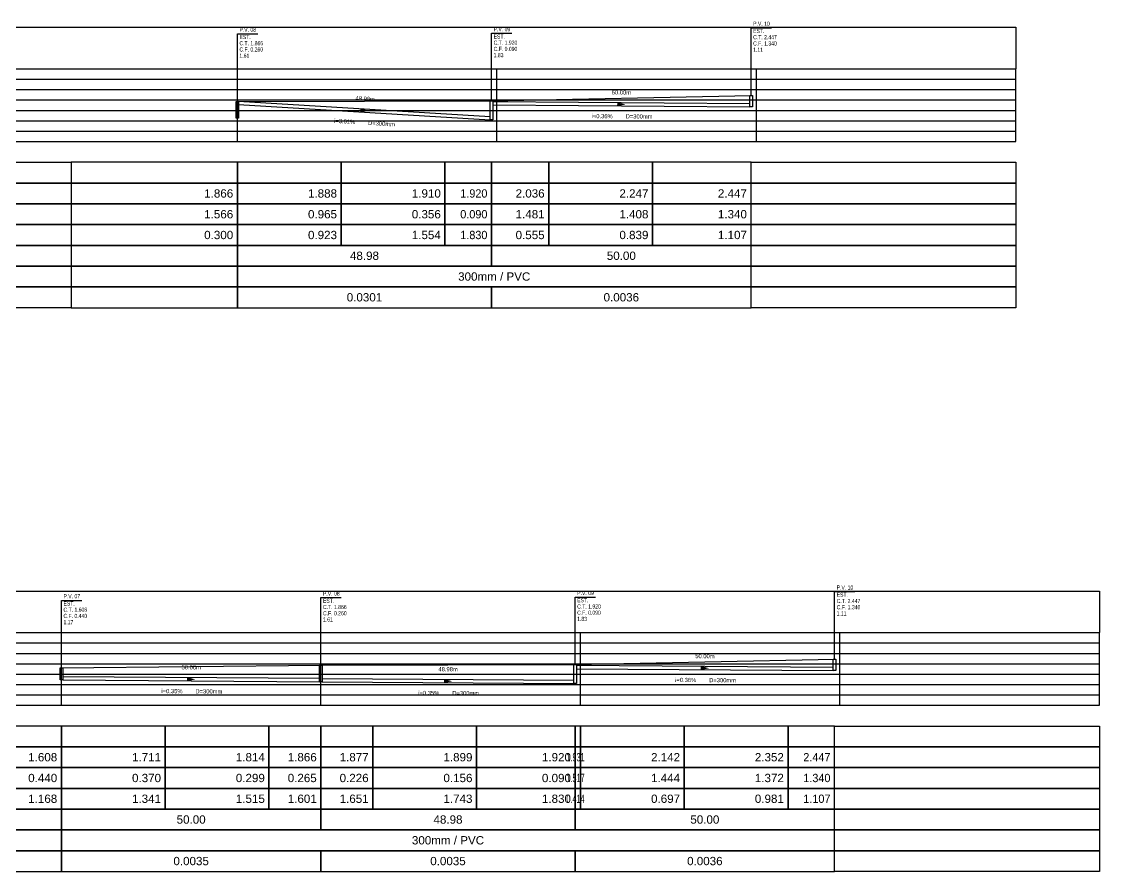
# Model space of a CAD drawing. Extents: x -160 to 364724, y -100 to 7353297.
# Drawn here: x 360241.4 to 360449, y 7351952.1 to 7352115.8 of the extents above; entities that cross this region are included whole.
import ezdxf
from ezdxf.enums import TextEntityAlignment as Align

# ---------------------------------------------------------------- set-up
doc = ezdxf.new("R2010")
doc.units = 0
doc.header["$LTSCALE"] = 5
for name, color, linetype in [('PS_IND_COMPRIMENTO', 7, 'Continuous'), ('PS_IND_DIAMETRO', 7, 'Continuous'), ('PS_IND_FLUXO', 3, 'Continuous'), ('PS_IND_INCLINACAO', 7, 'Continuous'), ('PS_PERFIL_CAIXAS', 7, 'Continuous'), ('PS_PERFIL_COTA_LIN', 7, 'Continuous'), ('PS_PERFIL_COTA_TXT', 5, 'Continuous'), ('PS_PERFIL_GRADE', 8, 'Continuous'), ('PS_PERFIL_TERRENO', 3, 'Continuous'), ('PS_PERFIL_TUBO', 7, 'Continuous'), ('PS_PONTOS_IDENTIFICACAO_LIN', 7, 'Continuous'), ('PS_PONTOS_IDENTIFICACAO_TXT', 7, 'Continuous')]:
    doc.layers.add(name, color=color, linetype=linetype)
doc.styles.get("Standard").update_dxf_attribs({"font": 'arial.ttf'})

# ---------------------------------------------------------------- blocks, each defined once
blk = doc.blocks.new('*U246')
at = {"layer": 'PS_PERFIL_GRADE', "linetype": 'Continuous'}
for p, q in [((0, 0), (0, 14)), ((0, 14), (200, 14)), ((50, 0), (50, 14)), ((100, 0), (100, 14)), ((150, 0), (150, 14)), ((200, 0), (200, 14)), ((0, 12), (200, 12)), ((0, 10), (200, 10)), ((0, 8), (200, 8)), ((0, 6), (200, 6)), ((0, 4), (200, 4)), ((0, 2), (200, 2)), ((0, 0), (200, 0))]:
    blk.add_line(p, q, dxfattribs=at)
blk.add_lwpolyline([(0, 14), (0, 22), (200, 22), (200, 14)], dxfattribs=at)
at = {"layer": 'PS_PERFIL_GRADE'}
for s, p in [('5', (-0.8, 14)), ('4', (-0.8, 12)), ('3', (-0.8, 10)), ('2', (-0.8, 8)), ('1', (-0.8, 6)), ('0', (-0.8, 4)), ('-1', (-0.8, 2)), ('-2', (-0.8, 0))]:
    blk.add_text(s, height=1.6, dxfattribs=at).set_placement(p, align=Align.MIDDLE_RIGHT)
blk = doc.blocks.new('*U247')
at = {"layer": 'PS_PERFIL_GRADE', "linetype": 'Continuous'}
for p, q in [((0, 0), (0, 14)), ((0, 14), (250, 14)), ((50, 0), (50, 14)), ((100, 0), (100, 14)), ((150, 0), (150, 14)), ((200, 0), (200, 14)), ((250, 0), (250, 14)), ((0, 12), (250, 12)), ((0, 10), (250, 10)), ((0, 8), (250, 8)), ((0, 6), (250, 6)), ((0, 4), (250, 4)), ((0, 2), (250, 2)), ((0, 0), (250, 0))]:
    blk.add_line(p, q, dxfattribs=at)
blk.add_lwpolyline([(0, 14), (0, 22), (250, 22), (250, 14)], dxfattribs=at)
at = {"layer": 'PS_PERFIL_GRADE'}
for s, p in [('5', (-0.8, 14)), ('4', (-0.8, 12)), ('3', (-0.8, 10)), ('2', (-0.8, 8)), ('1', (-0.8, 6)), ('0', (-0.8, 4)), ('-1', (-0.8, 2)), ('-2', (-0.8, 0))]:
    blk.add_text(s, height=1.6, dxfattribs=at).set_placement(p, align=Align.MIDDLE_RIGHT)

msp = doc.modelspace()

# ---------------------------------------------------------------- linework, layer by layer
at = {"layer": 'PS_IND_FLUXO'}
for points in [[(360356.114, 7352099.895, 0.8, 0, 0), (360357.714, 7352099.884, 0, 0, 0)], [(360306.628, 7352098.734, 0.8, 0, 0), (360308.225, 7352098.637, 0, 0, 0)], [(360372.208, 7351991.31, 0.8, 0, 0), (360373.808, 7351991.298, 0, 0, 0)], [(360273.233, 7351989.155, 0.8, 0, 0), (360274.833, 7351989.143, 0, 0, 0)], [(360322.72, 7351988.8, 0.8, 0, 0), (360324.32, 7351988.788, 0, 0, 0)]]:
    msp.add_lwpolyline(points, format="xyseb", dxfattribs=at)
at = {"layer": 'PS_PERFIL_CAIXAS', "linetype": 'Continuous'}
for points in [[(360282.688, 7352100.462), (360283.188, 7352100.462), (360283.188, 7352097.25), (360282.688, 7352097.25)], [(360331.664, 7352100.57), (360332.164, 7352100.57), (360332.164, 7352096.91), (360331.664, 7352096.91)], [(360381.664, 7352101.624), (360382.164, 7352101.624), (360382.164, 7352099.41), (360381.664, 7352099.41)], [(360298.783, 7351991.876), (360299.283, 7351991.876), (360299.283, 7351988.664), (360298.783, 7351988.664)], [(360347.758, 7351991.984), (360348.258, 7351991.984), (360348.258, 7351988.324), (360347.758, 7351988.324)], [(360397.758, 7351993.038), (360398.258, 7351993.038), (360398.258, 7351990.824), (360397.758, 7351990.824)], [(360248.782, 7351991.36), (360249.282, 7351991.36), (360249.282, 7351989.024), (360248.782, 7351989.024)]]:
    msp.add_lwpolyline(points, close=True, dxfattribs=at)
at = {"layer": 'PS_PERFIL_COTA_LIN', "linetype": 'Continuous'}
for points in [[(360250.938, 7352088.73), (360250.938, 7352084.73), (360204.538, 7352084.73), (360204.538, 7352088.73)], [(360250.938, 7352088.73), (360250.938, 7352084.73), (360282.938, 7352084.73), (360282.938, 7352088.73)], [(360282.938, 7352088.73), (360282.938, 7352084.73), (360302.938, 7352084.73), (360302.938, 7352088.73)], [(360302.938, 7352088.73), (360302.938, 7352084.73), (360322.938, 7352084.73), (360322.938, 7352088.73)], [(360322.938, 7352088.73), (360322.938, 7352084.73), (360331.914, 7352084.73), (360331.914, 7352088.73)], [(360331.914, 7352088.73), (360331.914, 7352084.73), (360342.938, 7352084.73), (360342.938, 7352088.73)], [(360342.938, 7352088.73), (360342.938, 7352084.73), (360362.938, 7352084.73), (360362.938, 7352088.73)], [(360362.938, 7352088.73), (360362.938, 7352084.73), (360381.914, 7352084.73), (360381.914, 7352088.73)], [(360432.938, 7352088.73), (360432.938, 7352084.73), (360381.914, 7352084.73), (360381.914, 7352088.73)], [(360250.938, 7352084.73), (360250.938, 7352080.73), (360204.538, 7352080.73), (360204.538, 7352084.73)], [(360250.938, 7352084.73), (360250.938, 7352080.73), (360282.938, 7352080.73), (360282.938, 7352084.73)], [(360282.938, 7352084.73), (360282.938, 7352080.73), (360302.938, 7352080.73), (360302.938, 7352084.73)], [(360302.938, 7352084.73), (360302.938, 7352080.73), (360322.938, 7352080.73), (360322.938, 7352084.73)], [(360322.938, 7352084.73), (360322.938, 7352080.73), (360331.914, 7352080.73), (360331.914, 7352084.73)], [(360331.914, 7352084.73), (360331.914, 7352080.73), (360342.938, 7352080.73), (360342.938, 7352084.73)], [(360342.938, 7352084.73), (360342.938, 7352080.73), (360362.938, 7352080.73), (360362.938, 7352084.73)], [(360362.938, 7352084.73), (360362.938, 7352080.73), (360381.914, 7352080.73), (360381.914, 7352084.73)], [(360432.938, 7352084.73), (360432.938, 7352080.73), (360381.914, 7352080.73), (360381.914, 7352084.73)], [(360250.938, 7352080.73), (360250.938, 7352076.73), (360204.538, 7352076.73), (360204.538, 7352080.73)], [(360250.938, 7352080.73), (360250.938, 7352076.73), (360282.938, 7352076.73), (360282.938, 7352080.73)], [(360282.938, 7352080.73), (360282.938, 7352076.73), (360302.938, 7352076.73), (360302.938, 7352080.73)], [(360302.938, 7352080.73), (360302.938, 7352076.73), (360322.938, 7352076.73), (360322.938, 7352080.73)], [(360322.938, 7352080.73), (360322.938, 7352076.73), (360331.914, 7352076.73), (360331.914, 7352080.73)], [(360331.914, 7352080.73), (360331.914, 7352076.73), (360342.938, 7352076.73), (360342.938, 7352080.73)], [(360342.938, 7352080.73), (360342.938, 7352076.73), (360362.938, 7352076.73), (360362.938, 7352080.73)], [(360362.938, 7352080.73), (360362.938, 7352076.73), (360381.914, 7352076.73), (360381.914, 7352080.73)], [(360432.938, 7352080.73), (360432.938, 7352076.73), (360381.914, 7352076.73), (360381.914, 7352080.73)], [(360250.938, 7352076.73), (360250.938, 7352072.73), (360204.538, 7352072.73), (360204.538, 7352076.73)], [(360250.938, 7352076.73), (360250.938, 7352072.73), (360282.938, 7352072.73), (360282.938, 7352076.73)], [(360282.938, 7352076.73), (360282.938, 7352072.73), (360302.938, 7352072.73), (360302.938, 7352076.73)], [(360302.938, 7352076.73), (360302.938, 7352072.73), (360322.938, 7352072.73), (360322.938, 7352076.73)], [(360322.938, 7352076.73), (360322.938, 7352072.73), (360331.914, 7352072.73), (360331.914, 7352076.73)], [(360331.914, 7352076.73), (360331.914, 7352072.73), (360342.938, 7352072.73), (360342.938, 7352076.73)], [(360342.938, 7352076.73), (360342.938, 7352072.73), (360362.938, 7352072.73), (360362.938, 7352076.73)], [(360362.938, 7352076.73), (360362.938, 7352072.73), (360381.914, 7352072.73), (360381.914, 7352076.73)], [(360432.938, 7352076.73), (360432.938, 7352072.73), (360381.914, 7352072.73), (360381.914, 7352076.73)], [(360250.938, 7352072.73), (360250.938, 7352068.73), (360204.538, 7352068.73), (360204.538, 7352072.73)], [(360250.938, 7352072.73), (360250.938, 7352068.73), (360282.938, 7352068.73), (360282.938, 7352072.73)], [(360282.938, 7352072.73), (360282.938, 7352068.73), (360331.914, 7352068.73), (360331.914, 7352072.73)], [(360331.914, 7352072.73), (360331.914, 7352068.73), (360381.914, 7352068.73), (360381.914, 7352072.73)], [(360432.938, 7352072.73), (360432.938, 7352068.73), (360381.914, 7352068.73), (360381.914, 7352072.73)], [(360250.938, 7352068.73), (360250.938, 7352064.73), (360204.538, 7352064.73), (360204.538, 7352068.73)], [(360250.938, 7352068.73), (360250.938, 7352064.73), (360282.938, 7352064.73), (360282.938, 7352068.73)], [(360282.938, 7352068.73), (360282.938, 7352064.73), (360381.914, 7352064.73), (360381.914, 7352068.73)], [(360432.938, 7352068.73), (360432.938, 7352064.73), (360381.914, 7352064.73), (360381.914, 7352068.73)], [(360250.938, 7352064.73), (360250.938, 7352060.73), (360204.538, 7352060.73), (360204.538, 7352064.73)], [(360250.938, 7352064.73), (360250.938, 7352060.73), (360282.938, 7352060.73), (360282.938, 7352064.73)], [(360282.938, 7352064.73), (360282.938, 7352060.73), (360331.914, 7352060.73), (360331.914, 7352064.73)], [(360331.914, 7352064.73), (360331.914, 7352060.73), (360381.914, 7352060.73), (360381.914, 7352064.73)], [(360432.938, 7352064.73), (360432.938, 7352060.73), (360381.914, 7352060.73), (360381.914, 7352064.73)], [(360217.032, 7351980.144), (360217.032, 7351976.144), (360249.032, 7351976.144), (360249.032, 7351980.144)], [(360249.032, 7351980.144), (360249.032, 7351976.144), (360269.032, 7351976.144), (360269.032, 7351980.144)], [(360269.032, 7351980.144), (360269.032, 7351976.144), (360289.032, 7351976.144), (360289.032, 7351980.144)], [(360289.032, 7351980.144), (360289.032, 7351976.144), (360299.033, 7351976.144), (360299.033, 7351980.144)], [(360299.033, 7351980.144), (360299.033, 7351976.144), (360309.032, 7351976.144), (360309.032, 7351980.144)], [(360309.032, 7351980.144), (360309.032, 7351976.144), (360329.032, 7351976.144), (360329.032, 7351980.144)], [(360329.032, 7351980.144), (360329.032, 7351976.144), (360348.008, 7351976.144), (360348.008, 7351980.144)], [(360348.008, 7351980.144), (360348.008, 7351976.144), (360349.032, 7351976.144), (360349.032, 7351980.144)], [(360349.032, 7351980.144), (360349.032, 7351976.144), (360369.032, 7351976.144), (360369.032, 7351980.144)], [(360369.032, 7351980.144), (360369.032, 7351976.144), (360389.032, 7351976.144), (360389.032, 7351980.144)], [(360389.032, 7351980.144), (360389.032, 7351976.144), (360398.008, 7351976.144), (360398.008, 7351980.144)], [(360449.032, 7351980.144), (360449.032, 7351976.144), (360398.008, 7351976.144), (360398.008, 7351980.144)], [(360217.032, 7351976.144), (360217.032, 7351972.144), (360249.032, 7351972.144), (360249.032, 7351976.144)], [(360249.032, 7351976.144), (360249.032, 7351972.144), (360269.032, 7351972.144), (360269.032, 7351976.144)], [(360269.032, 7351976.144), (360269.032, 7351972.144), (360289.032, 7351972.144), (360289.032, 7351976.144)], [(360289.032, 7351976.144), (360289.032, 7351972.144), (360299.033, 7351972.144), (360299.033, 7351976.144)], [(360299.033, 7351976.144), (360299.033, 7351972.144), (360309.032, 7351972.144), (360309.032, 7351976.144)], [(360309.032, 7351976.144), (360309.032, 7351972.144), (360329.032, 7351972.144), (360329.032, 7351976.144)], [(360329.032, 7351976.144), (360329.032, 7351972.144), (360348.008, 7351972.144), (360348.008, 7351976.144)], [(360348.008, 7351976.144), (360348.008, 7351972.144), (360349.032, 7351972.144), (360349.032, 7351976.144)], [(360349.032, 7351976.144), (360349.032, 7351972.144), (360369.032, 7351972.144), (360369.032, 7351976.144)], [(360369.032, 7351976.144), (360369.032, 7351972.144), (360389.032, 7351972.144), (360389.032, 7351976.144)], [(360389.032, 7351976.144), (360389.032, 7351972.144), (360398.008, 7351972.144), (360398.008, 7351976.144)], [(360449.032, 7351976.144), (360449.032, 7351972.144), (360398.008, 7351972.144), (360398.008, 7351976.144)], [(360217.032, 7351972.144), (360217.032, 7351968.144), (360249.032, 7351968.144), (360249.032, 7351972.144)], [(360249.032, 7351972.144), (360249.032, 7351968.144), (360269.032, 7351968.144), (360269.032, 7351972.144)], [(360269.032, 7351972.144), (360269.032, 7351968.144), (360289.032, 7351968.144), (360289.032, 7351972.144)], [(360289.032, 7351972.144), (360289.032, 7351968.144), (360299.033, 7351968.144), (360299.033, 7351972.144)], [(360299.033, 7351972.144), (360299.033, 7351968.144), (360309.032, 7351968.144), (360309.032, 7351972.144)], [(360309.032, 7351972.144), (360309.032, 7351968.144), (360329.032, 7351968.144), (360329.032, 7351972.144)], [(360329.032, 7351972.144), (360329.032, 7351968.144), (360348.008, 7351968.144), (360348.008, 7351972.144)], [(360348.008, 7351972.144), (360348.008, 7351968.144), (360349.032, 7351968.144), (360349.032, 7351972.144)], [(360349.032, 7351972.144), (360349.032, 7351968.144), (360369.032, 7351968.144), (360369.032, 7351972.144)], [(360369.032, 7351972.144), (360369.032, 7351968.144), (360389.032, 7351968.144), (360389.032, 7351972.144)], [(360389.032, 7351972.144), (360389.032, 7351968.144), (360398.008, 7351968.144), (360398.008, 7351972.144)], [(360449.032, 7351972.144), (360449.032, 7351968.144), (360398.008, 7351968.144), (360398.008, 7351972.144)], [(360217.032, 7351968.144), (360217.032, 7351964.144), (360249.032, 7351964.144), (360249.032, 7351968.144)], [(360249.032, 7351968.144), (360249.032, 7351964.144), (360269.032, 7351964.144), (360269.032, 7351968.144)], [(360269.032, 7351968.144), (360269.032, 7351964.144), (360289.032, 7351964.144), (360289.032, 7351968.144)], [(360289.032, 7351968.144), (360289.032, 7351964.144), (360299.033, 7351964.144), (360299.033, 7351968.144)], [(360299.033, 7351968.144), (360299.033, 7351964.144), (360309.032, 7351964.144), (360309.032, 7351968.144)], [(360309.032, 7351968.144), (360309.032, 7351964.144), (360329.032, 7351964.144), (360329.032, 7351968.144)], [(360329.032, 7351968.144), (360329.032, 7351964.144), (360348.008, 7351964.144), (360348.008, 7351968.144)], [(360348.008, 7351968.144), (360348.008, 7351964.144), (360349.032, 7351964.144), (360349.032, 7351968.144)], [(360349.032, 7351968.144), (360349.032, 7351964.144), (360369.032, 7351964.144), (360369.032, 7351968.144)], [(360369.032, 7351968.144), (360369.032, 7351964.144), (360389.032, 7351964.144), (360389.032, 7351968.144)], [(360389.032, 7351968.144), (360389.032, 7351964.144), (360398.008, 7351964.144), (360398.008, 7351968.144)], [(360449.032, 7351968.144), (360449.032, 7351964.144), (360398.008, 7351964.144), (360398.008, 7351968.144)], [(360217.032, 7351964.144), (360217.032, 7351960.144), (360249.032, 7351960.144), (360249.032, 7351964.144)], [(360249.032, 7351964.144), (360249.032, 7351960.144), (360299.033, 7351960.144), (360299.033, 7351964.144)], [(360299.033, 7351964.144), (360299.033, 7351960.144), (360348.008, 7351960.144), (360348.008, 7351964.144)], [(360348.008, 7351964.144), (360348.008, 7351960.144), (360398.008, 7351960.144), (360398.008, 7351964.144)], [(360449.032, 7351964.144), (360449.032, 7351960.144), (360398.008, 7351960.144), (360398.008, 7351964.144)], [(360217.032, 7351960.144), (360217.032, 7351956.144), (360249.032, 7351956.144), (360249.032, 7351960.144)], [(360249.032, 7351960.144), (360249.032, 7351956.144), (360398.008, 7351956.144), (360398.008, 7351960.144)], [(360449.032, 7351960.144), (360449.032, 7351956.144), (360398.008, 7351956.144), (360398.008, 7351960.144)], [(360217.032, 7351956.144), (360217.032, 7351952.144), (360249.032, 7351952.144), (360249.032, 7351956.144)], [(360249.032, 7351956.144), (360249.032, 7351952.144), (360299.033, 7351952.144), (360299.033, 7351956.144)], [(360299.033, 7351956.144), (360299.033, 7351952.144), (360348.008, 7351952.144), (360348.008, 7351956.144)], [(360348.008, 7351956.144), (360348.008, 7351952.144), (360398.008, 7351952.144), (360398.008, 7351956.144)], [(360449.032, 7351956.144), (360449.032, 7351952.144), (360398.008, 7351952.144), (360398.008, 7351956.144)]]:
    msp.add_lwpolyline(points, close=True, dxfattribs=at)
for points in [[(360282.938, 7352072.73), (360302.938, 7352072.73)], [(360302.938, 7352072.73), (360322.938, 7352072.73)], [(360322.938, 7352072.73), (360331.914, 7352072.73)], [(360342.938, 7352072.73), (360362.938, 7352072.73)], [(360362.938, 7352072.73), (360381.914, 7352072.73)], [(360250.938, 7352068.73), (360282.938, 7352068.73)], [(360282.938, 7352068.73), (360302.938, 7352068.73)], [(360282.938, 7352068.73), (360302.938, 7352068.73)], [(360302.938, 7352068.73), (360322.938, 7352068.73)], [(360302.938, 7352068.73), (360322.938, 7352068.73)], [(360322.938, 7352068.73), (360331.914, 7352068.73)], [(360322.938, 7352068.73), (360331.914, 7352068.73)], [(360342.938, 7352068.73), (360362.938, 7352068.73)], [(360342.938, 7352068.73), (360362.938, 7352068.73)], [(360362.938, 7352068.73), (360381.914, 7352068.73)], [(360362.938, 7352068.73), (360381.914, 7352068.73)], [(360250.938, 7352064.73), (360282.938, 7352064.73)], [(360282.938, 7352064.73), (360302.938, 7352064.73)], [(360282.938, 7352064.73), (360302.938, 7352064.73)], [(360302.938, 7352064.73), (360322.938, 7352064.73)], [(360302.938, 7352064.73), (360322.938, 7352064.73)], [(360322.938, 7352064.73), (360331.914, 7352064.73)], [(360322.938, 7352064.73), (360331.914, 7352064.73)], [(360342.938, 7352064.73), (360362.938, 7352064.73)], [(360342.938, 7352064.73), (360362.938, 7352064.73)], [(360362.938, 7352064.73), (360381.914, 7352064.73)], [(360362.938, 7352064.73), (360381.914, 7352064.73)], [(360282.938, 7352060.73), (360302.938, 7352060.73)], [(360302.938, 7352060.73), (360322.938, 7352060.73)], [(360322.938, 7352060.73), (360331.914, 7352060.73)], [(360342.938, 7352060.73), (360362.938, 7352060.73)], [(360362.938, 7352060.73), (360381.914, 7352060.73)], [(360249.032, 7351964.144), (360269.032, 7351964.144)], [(360269.032, 7351964.144), (360289.032, 7351964.144)], [(360289.032, 7351964.144), (360299.033, 7351964.144)], [(360309.032, 7351964.144), (360329.032, 7351964.144)], [(360329.032, 7351964.144), (360348.008, 7351964.144)], [(360349.032, 7351964.144), (360369.032, 7351964.144)], [(360369.032, 7351964.144), (360389.032, 7351964.144)], [(360389.032, 7351964.144), (360398.008, 7351964.144)], [(360217.032, 7351960.144), (360249.032, 7351960.144)], [(360249.032, 7351960.144), (360269.032, 7351960.144)], [(360249.032, 7351960.144), (360269.032, 7351960.144)], [(360269.032, 7351960.144), (360289.032, 7351960.144)], [(360269.032, 7351960.144), (360289.032, 7351960.144)], [(360289.032, 7351960.144), (360299.033, 7351960.144)], [(360289.032, 7351960.144), (360299.033, 7351960.144)], [(360299.033, 7351960.144), (360309.032, 7351960.144)], [(360309.032, 7351960.144), (360329.032, 7351960.144)], [(360309.032, 7351960.144), (360329.032, 7351960.144)], [(360329.032, 7351960.144), (360348.008, 7351960.144)], [(360329.032, 7351960.144), (360348.008, 7351960.144)], [(360349.032, 7351960.144), (360369.032, 7351960.144)], [(360349.032, 7351960.144), (360369.032, 7351960.144)], [(360369.032, 7351960.144), (360389.032, 7351960.144)], [(360369.032, 7351960.144), (360389.032, 7351960.144)], [(360389.032, 7351960.144), (360398.008, 7351960.144)], [(360389.032, 7351960.144), (360398.008, 7351960.144)], [(360217.032, 7351956.144), (360249.032, 7351956.144)], [(360249.032, 7351956.144), (360269.032, 7351956.144)], [(360249.032, 7351956.144), (360269.032, 7351956.144)], [(360269.032, 7351956.144), (360289.032, 7351956.144)], [(360269.032, 7351956.144), (360289.032, 7351956.144)], [(360289.032, 7351956.144), (360299.033, 7351956.144)], [(360289.032, 7351956.144), (360299.033, 7351956.144)], [(360299.033, 7351956.144), (360309.032, 7351956.144)], [(360309.032, 7351956.144), (360329.032, 7351956.144)], [(360309.032, 7351956.144), (360329.032, 7351956.144)], [(360329.032, 7351956.144), (360348.008, 7351956.144)], [(360329.032, 7351956.144), (360348.008, 7351956.144)], [(360349.032, 7351956.144), (360369.032, 7351956.144)], [(360349.032, 7351956.144), (360369.032, 7351956.144)], [(360369.032, 7351956.144), (360389.032, 7351956.144)], [(360369.032, 7351956.144), (360389.032, 7351956.144)], [(360389.032, 7351956.144), (360398.008, 7351956.144)], [(360389.032, 7351956.144), (360398.008, 7351956.144)], [(360249.032, 7351952.144), (360269.032, 7351952.144)], [(360269.032, 7351952.144), (360289.032, 7351952.144)], [(360289.032, 7351952.144), (360299.033, 7351952.144)], [(360309.032, 7351952.144), (360329.032, 7351952.144)], [(360329.032, 7351952.144), (360348.008, 7351952.144)], [(360349.032, 7351952.144), (360369.032, 7351952.144)], [(360369.032, 7351952.144), (360389.032, 7351952.144)], [(360389.032, 7351952.144), (360398.008, 7351952.144)]]:
    msp.add_lwpolyline(points, dxfattribs=at)
at = {"layer": 'PS_PERFIL_TERRENO', "linetype": 'Continuous'}
for points in [[(360282.938, 7352100.462), (360331.914, 7352100.57), (360381.914, 7352101.624)], [(360249.032, 7351991.36), (360299.033, 7351991.876), (360348.008, 7351991.984), (360398.008, 7351993.038)]]:
    msp.add_lwpolyline(points, dxfattribs=at)
at = {"layer": 'PS_PERFIL_TUBO', "linetype": 'Continuous'}
for points in [[(360283.188, 7352099.862), (360331.664, 7352096.91), (360331.664, 7352097.51), (360283.188, 7352100.462)], [(360332.164, 7352099.77), (360381.664, 7352099.41), (360381.664, 7352100.01), (360332.164, 7352100.37)], [(360348.258, 7351991.184), (360397.758, 7351990.824), (360397.758, 7351991.424), (360348.258, 7351991.784)], [(360249.282, 7351989.024), (360298.783, 7351988.674), (360298.783, 7351989.274), (360249.282, 7351989.624)], [(360299.283, 7351988.664), (360347.758, 7351988.324), (360347.758, 7351988.924), (360299.283, 7351989.264)]]:
    msp.add_lwpolyline(points, close=True, dxfattribs=at)
at = {"layer": 'PS_PONTOS_IDENTIFICACAO_LIN', "linetype": 'Continuous'}
for points in [[(360381.914, 7352101.624), (360381.914, 7352114.624), (360385.834, 7352114.624)], [(360282.938, 7352100.462), (360282.938, 7352113.462), (360286.858, 7352113.462)], [(360331.914, 7352100.57), (360331.914, 7352113.57), (360335.834, 7352113.57)], [(360249.032, 7351991.36), (360249.032, 7352004.36), (360252.952, 7352004.36)], [(360299.033, 7351991.876), (360299.033, 7352004.876), (360302.953, 7352004.876)], [(360348.008, 7351991.984), (360348.008, 7352004.984), (360351.928, 7352004.984)], [(360398.008, 7351993.038), (360398.008, 7352006.038), (360401.928, 7352006.038)]]:
    msp.add_lwpolyline(points, dxfattribs=at)

# ---------------------------------------------------------------- block references
at = {"layer": 'PS_PERFIL_GRADE'}
for name, p in [('*U246', (360232.938, 7352092.73)), ('*U247', (360199.032, 7351984.144))]:
    msp.add_blockref(name, p, dxfattribs=at)

# ---------------------------------------------------------------- texts
at = {"layer": 'PS_IND_COMPRIMENTO', "width": 0.8}
for s, rotation, p in [('50.00m', 359.58331, (360356.931, 7352102.19)), ('48.98m', 356.51517, (360307.566, 7352100.981)), ('50.00m', 359.58331, (360373.025, 7351993.604)), ('50.00m', 359.59489, (360274.049, 7351991.449)), ('48.98m', 359.59814, (360323.537, 7351991.094))]:
    msp.add_text(s, height=0.8, rotation=rotation, dxfattribs=at).set_placement(p, align=Align.MIDDLE_CENTER)
at = {"layer": 'PS_IND_DIAMETRO', "width": 0.8}
for rotation, p in [(359.58331, (360360.337, 7352097.565)), (356.51517, (360310.72, 7352096.181)), (359.58331, (360376.431, 7351988.979)), (359.59489, (360277.456, 7351986.825)), (359.59814, (360326.944, 7351986.47))]:
    msp.add_text('D=300mm', height=0.8, rotation=rotation, dxfattribs=at).set_placement(p, align=Align.MIDDLE_CENTER)
at = {"layer": 'PS_IND_INCLINACAO', "width": 0.8}
for s, rotation, p in [('i=0.36%', 359.58331, (360353.217, 7352097.616)), ('i=3.01%', 356.51517, (360303.613, 7352096.614)), ('i=0.36%', 359.58331, (360369.311, 7351989.031)), ('i=0.35%', 359.59489, (360270.336, 7351986.875)), ('i=0.35%', 359.59814, (360319.824, 7351986.52))]:
    msp.add_text(s, height=0.8, rotation=rotation, dxfattribs=at).set_placement(p, align=Align.MIDDLE_CENTER)
at = {"layer": 'PS_PERFIL_COTA_TXT'}
for s, p in [('1.866', (360282.138, 7352082.73)), ('1.888', (360302.138, 7352082.73)), ('1.910', (360322.138, 7352082.73)), ('2.036', (360342.138, 7352082.73)), ('2.247', (360362.138, 7352082.73)), ('2.447', (360381.114, 7352082.73)), ('1.566', (360282.138, 7352078.73)), ('0.965', (360302.138, 7352078.73)), ('0.356', (360322.138, 7352078.73)), ('1.481', (360342.138, 7352078.73)), ('1.408', (360362.138, 7352078.73)), ('1.340', (360381.114, 7352078.73)), ('0.300', (360282.138, 7352074.73)), ('0.923', (360302.138, 7352074.73)), ('1.554', (360322.138, 7352074.73)), ('0.555', (360342.138, 7352074.73)), ('0.839', (360362.138, 7352074.73)), ('1.107', (360381.114, 7352074.73)), ('1.608', (360248.232, 7351974.144)), ('1.711', (360268.232, 7351974.144)), ('1.814', (360288.232, 7351974.144)), ('1.866', (360298.233, 7351974.144)), ('1.877', (360308.232, 7351974.144)), ('1.899', (360328.232, 7351974.144)), ('1.920', (360347.208, 7351974.144)), ('2.142', (360368.232, 7351974.144)), ('2.352', (360388.232, 7351974.144)), ('0.440', (360248.232, 7351970.144)), ('0.370', (360268.232, 7351970.144)), ('0.299', (360288.232, 7351970.144)), ('0.265', (360298.233, 7351970.144)), ('0.226', (360308.232, 7351970.144)), ('0.156', (360328.232, 7351970.144)), ('0.090', (360347.208, 7351970.144)), ('1.444', (360368.232, 7351970.144)), ('1.372', (360388.232, 7351970.144)), ('1.168', (360248.232, 7351966.144)), ('1.341', (360268.232, 7351966.144)), ('1.515', (360288.232, 7351966.144)), ('1.601', (360298.233, 7351966.144)), ('1.651', (360308.232, 7351966.144)), ('1.743', (360328.232, 7351966.144)), ('1.830', (360347.208, 7351966.144)), ('0.697', (360368.232, 7351966.144)), ('0.981', (360388.232, 7351966.144))]:
    msp.add_text(s, height=1.6, dxfattribs=at).set_placement(p, align=Align.MIDDLE_RIGHT)
for s, width, p in [('1.920', 0.93494, (360331.114, 7352082.73)), ('0.090', 0.93494, (360331.114, 7352078.73)), ('1.830', 0.93494, (360331.114, 7352074.73)), ('1.931', 0.5, (360349.832, 7351974.144)), ('2.447', 0.934962, (360397.208, 7351974.144)), ('1.517', 0.5, (360349.832, 7351970.144)), ('1.340', 0.934962, (360397.208, 7351970.144)), ('0.414', 0.5, (360349.832, 7351966.144)), ('1.107', 0.934962, (360397.208, 7351966.144))]:
    msp.add_text(s, height=1.6, dxfattribs=dict(at, width=width)).set_placement(p, align=Align.MIDDLE_RIGHT)
for s, p in [('48.98', (360307.426, 7352070.73)), ('50.00', (360356.914, 7352070.73)), ('300mm / PVC', (360332.426, 7352066.73)), ('0.0301', (360307.426, 7352062.73)), ('0.0036', (360356.914, 7352062.73)), ('50.00', (360274.033, 7351962.144)), ('48.98', (360323.52, 7351962.144)), ('50.00', (360373.008, 7351962.144)), ('300mm / PVC', (360323.52, 7351958.144)), ('0.0035', (360274.033, 7351954.144)), ('0.0035', (360323.52, 7351954.144)), ('0.0036', (360373.008, 7351954.144))]:
    msp.add_text(s, height=1.6, dxfattribs=at).set_placement(p, align=Align.MIDDLE_CENTER)
at = {"layer": 'PS_PONTOS_IDENTIFICACAO_TXT', "width": 0.7}
for s, p in [('P.V. 08', (360283.338, 7352113.862)), ('P.V. 09', (360332.314, 7352113.97)), ('P.V. 10', (360382.314, 7352115.024)), ('EST. ', (360382.314, 7352113.624)), ('EST. ', (360283.338, 7352112.462)), ('C.T. 1.920', (360332.314, 7352111.37)), ('EST. ', (360332.314, 7352112.57)), ('C.T. 2.447', (360382.314, 7352112.424)), ('C.T. 1.866', (360283.338, 7352111.262)), ('C.F. 0.260', (360283.338, 7352110.062)), ('C.F. 0.090', (360332.314, 7352110.17)), ('C.F. 1.340', (360382.314, 7352111.224)), ('1.11', (360382.314, 7352110.024)), ('1.61', (360283.338, 7352108.862)), ('1.83', (360332.314, 7352108.97)), ('P.V. 10', (360398.408, 7352006.438)), ('P.V. 07', (360249.432, 7352004.76)), ('EST. ', (360249.432, 7352003.36)), ('P.V. 08', (360299.433, 7352005.276)), ('EST. ', (360299.433, 7352003.876)), ('P.V. 09', (360348.408, 7352005.384)), ('EST. ', (360348.408, 7352003.984)), ('C.T. 2.447', (360398.408, 7352003.838)), ('EST. ', (360398.408, 7352005.038)), ('C.T. 1.608', (360249.432, 7352002.16)), ('C.T. 1.866', (360299.433, 7352002.676)), ('C.F. 0.260', (360299.433, 7352001.476)), ('C.T. 1.920', (360348.408, 7352002.784)), ('C.F. 0.090', (360348.408, 7352001.584)), ('C.F. 1.340', (360398.408, 7352002.638)), ('1.11', (360398.408, 7352001.438)), ('C.F. 0.440', (360249.432, 7352000.96)), ('1.17', (360249.432, 7351999.76)), ('1.61', (360299.433, 7352000.276)), ('1.83', (360348.408, 7352000.384))]:
    msp.add_text(s, height=0.8, dxfattribs=at).set_placement(p)

doc.saveas('drawing.dxf')
